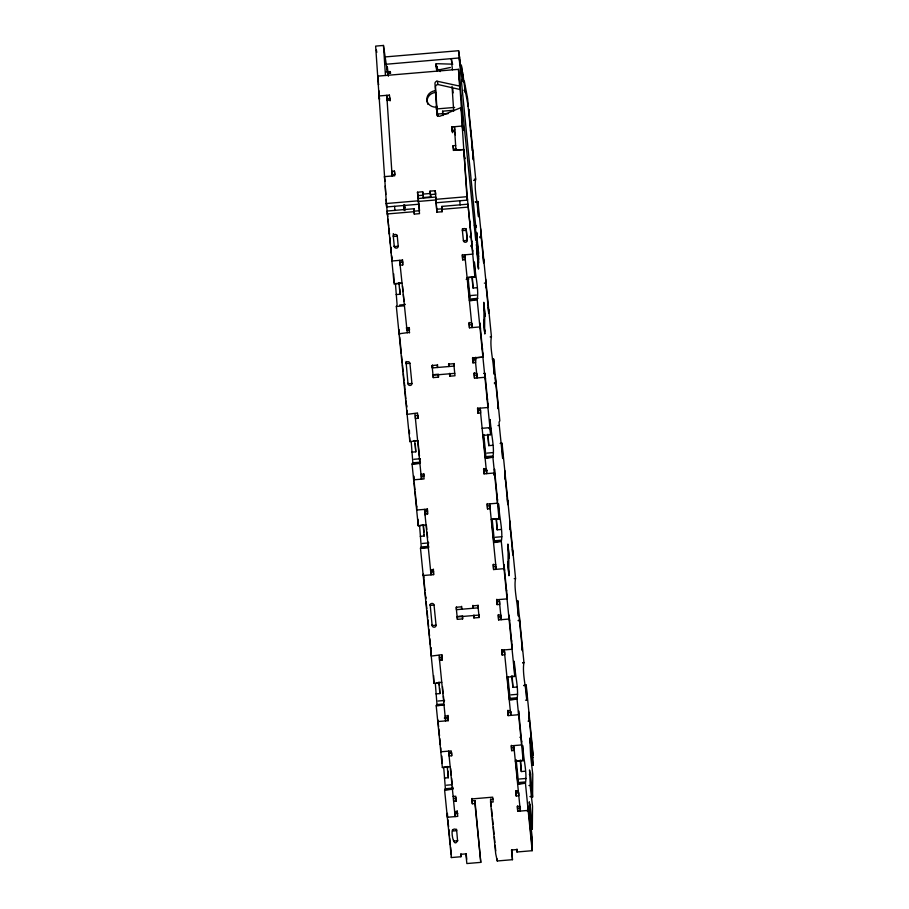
<?xml version="1.0" encoding="UTF-8"?>
<svg xmlns="http://www.w3.org/2000/svg" width="909" height="909" viewBox="0 0 909 909"><rect width="100%" height="100%" fill="white"/><g stroke="black" fill="none" stroke-linecap="round" stroke-linejoin="round"><path stroke-width="1.36" d="M401.926 283.131L394.108 284.062L387.132 211.024L414.072 208.74L414.299 214.104L419.515 213.66L418.31 198.503L435.695 197.037L436.888 212.183L442.104 211.74L441.888 206.388L467.965 204.173L474.93 277.177L467.112 277.575M389.416 233.908L389.427 232.92M390.904 248.805L390.915 247.827M391.836 257.088L391.813 261.019L402.233 260.133L402.721 264.962L400.108 265.189L400.13 262.247L402.744 262.019L402.505 259.61M393.324 233.579L393.302 236.51L397.222 236.181M397.21 235.34L398.222 246.248L394.313 246.578L394.301 245.737M402.721 264.962L402.744 262.019M402.108 361.043L402.119 360.066M404.607 386.03L404.607 385.041M406.016 361.452L408.005 383.803A1.966 1.818 0.4 0 0 410.141 385.45A1.966 1.818 0.4 0 0 411.925 383.473L409.914 363.327A1.966 1.818 0.4 0 0 407.777 361.68A1.966 1.818 0.4 0 0 405.993 363.657L409.914 363.327M406.414 327.547L406.414 328.274L409.016 327.57M406.653 406.573L406.664 405.596M407.141 410.425L407.118 414.356L417.549 412.981M408.016 383.223L408.005 383.803L411.925 383.473M399.506 335.001L399.096 329.853L399.074 333.773L409.504 332.399M414.299 214.104L414.072 208.74M416.208 502.268L416.208 501.279M416.697 506.12L416.663 510.04L427.094 509.165L427.582 513.994L424.969 514.221L424.992 511.278L427.605 511.051L427.355 508.631M418.026 418.31L418.049 415.368L415.436 415.583L415.413 418.526L418.026 418.31L417.538 413.47M423.208 574.931L423.196 575.522L433.627 574.636L433.411 569.273M423.708 577.408L423.719 576.431M425.753 597.952L425.764 596.974M426.241 602.792L426.241 601.803M427.582 513.994L427.605 511.051M428.253 622.938L428.253 621.949M430.139 604.417L432.139 625.551A1.966 1.818 0.4 0 0 434.275 627.199A1.966 1.818 0.4 0 0 436.047 625.222L434.036 605.076A1.966 1.818 0.4 0 0 431.9 603.428A1.966 1.818 0.4 0 0 430.127 605.405L434.036 605.076M431.048 570.932L431.025 574.852L424.492 509.381M430.786 648.322L430.786 647.333L431.264 653.151M434.593 374.553L438.502 374.213L438.479 377.167L433.263 377.599L433.286 374.656M431.275 652.173L431.241 656.093L441.672 654.719M432.15 624.563L432.139 625.551L436.047 625.222M433.627 574.636L433.15 569.307M436.888 212.183L435.968 199.753M437.638 116L437.115 108.614M437.536 364.543L437.513 367.497L437.274 365.077L432.059 365.52L433.263 377.599M442.104 211.74L441.888 206.388M453.602 110.25L442.626 111.182L442.603 114.125L448.092 113.659M442.853 115.568L442.626 111.182M438.286 723.462L438.286 722.473M442.183 657.105L439.57 657.321L439.547 660.275L442.16 660.048L441.933 654.685M440.331 744.005L440.342 743.028M440.82 747.857L440.797 751.788L451.228 750.902L451.705 755.743L449.103 755.958L449.126 753.016L451.728 752.8L451.705 755.743M445.626 716.985L445.603 720.905L439.07 655.434M448.83 363.589L448.807 366.532L448.569 364.123L453.784 363.68L454.989 375.769L449.773 376.201L449.535 373.792M449.773 376.201L449.796 373.258M437.774 721.564L448.205 720.689L447.989 715.326M448.273 823.577L448.285 822.6M450.25 843.325L450.25 842.348M454.046 363.475L454.023 366.088L432.298 367.929L432.32 365.316L432.616 367.94M460.931 853.79L460.908 856.744L451.353 857.551L451.353 856.96M452.659 829.553C450.728 831.883 453.875 849.347 457.602 840.336M453.682 841.404L453.659 840.37M454.67 811.021L454.67 811.76L457.272 811.544L457.761 816.373L447.33 817.259L447.364 813.328L447.626 817.089M456.443 607.064L456.432 609.678L478.157 607.837L478.179 605.224M458.715 616.291L462.636 615.961L462.613 618.904L457.397 619.347L457.42 616.404M456.227 801.068L456.25 798.125L453.648 798.341L453.625 801.284L456.227 801.068L455.75 796.227L453.137 796.454M456.568 829.224L457.591 841.064M457.079 813.589L457.102 810.748M462.42 228.659L462.397 230.625L466.306 230.295L466.306 228.75M462.715 256.94L465.317 256.724L465.294 259.667L462.692 259.883L462.465 254.531M461.67 606.292L461.647 609.235L461.397 606.814L456.182 607.257L457.397 619.347M463.397 240.624A1.966 1.818 0.4 0 0 465.533 242.271A1.966 1.818 0.4 0 0 467.306 240.294L467.317 239.635M468.68 111.921L468.703 108.978L475.702 179.039L474.396 179.141M469.76 222.182L469.771 221.205M470.476 129.93L470.953 135.748L470.964 134.748M482.929 354.203L479.929 322.968L479.895 326.933L469.464 327.808L469.249 322.445M470.248 227.034L470.248 226.034M471.964 144.826L472.441 150.655L472.453 149.667M471.737 241.93L471.737 240.942M472.896 154.098L473.362 159.916L473.396 155.996M472.101 323.638L472.078 327.558L464.817 254.804M472.635 254.168L472.669 250.214M472.987 359.919L475.6 359.703L475.577 362.646L472.964 362.861L472.748 357.498M474.293 225.216L475.6 225.102L475.737 240.271L458.466 69.334L377.633 76.14L378.371 80.696M483.645 373.44L484.952 373.338L484.917 377.292L474.498 378.178L474.271 372.815M385.268 64.323L459.125 57.96L475.839 227.523L475.6 225.102M472.964 605.337L472.941 608.28L472.703 605.86L477.918 605.417L479.123 617.506L473.907 617.95L473.669 615.529M476.543 243.021L476.577 238.113L478.577 259.281M476.589 237.135L476.623 232.227L477.1 238.044M472.339 800.818L474.941 800.602L474.918 803.545L472.316 803.761L472.101 798.409M473.907 617.95L473.93 615.007M475.782 359.93L475.805 357.192M476.986 252.77L476.975 253.747L476.532 244.01L477.009 249.827M477.02 247.862L477.032 246.873M477.055 243.93L477.066 242.953M477.066 241.976L477.077 240.987M478.032 263.246L478.509 269.064L478.066 259.315L478.054 260.292M478.066 258.338L478.077 257.349M478.1 254.406L478.111 253.429M478.111 252.441L478.123 251.463M478.145 248.521L478.157 247.543L478.6 257.281L476.6 236.181M478.588 258.258L478.554 263.167L476.543 242.078M478.02 410.289L480.622 410.061L480.6 413.004L477.998 413.231L477.77 407.868M480.656 228.75L481.111 237.51L479.804 237.624M480.406 328.785L480.406 327.808M481.111 237.51L481.122 236.533L479.816 236.647M479.123 617.506L479.145 614.564M482.452 349.34L482.463 348.352M483.168 257.077L483.645 262.894L483.679 258.974M482.122 428.298L489.951 427.628M482.94 353.192L482.906 357.146L472.487 358.032L472.964 362.861M460.908 856.744L460.67 854.324L465.885 853.881L466.851 863.55L480.793 862.368L474.941 800.602M497.507 500.257L494.507 469.055L494.473 472.975L484.043 473.862L483.827 468.499M486.145 286.892L486.133 287.88L485.69 279.12M485.429 379.155L485.44 378.167M487.474 399.699L487.485 398.721M488.201 307.447L488.667 313.253L488.701 309.333M487.974 403.551L487.94 407.505L477.509 408.391L477.998 413.231M487.565 505.972L490.178 505.756L490.156 508.699L487.542 508.915L487.326 503.552M511.812 849.835L512.471 859.687L497.268 860.971L495.712 853.79L490.565 802.215L490.587 799.272L493.189 799.056M507.063 595.94L504.052 564.75L504.029 568.67L493.598 569.557L493.382 564.194M495.235 374.838L495.689 383.598L494.382 383.712M495.689 383.598L495.7 382.609L494.394 382.723M496.223 566.716L496.2 569.329L489.667 503.859M497.03 495.416L497.041 494.439M497.746 403.164L498.223 408.982L498.257 405.05M497.518 499.268L497.484 503.2L487.065 504.086L487.542 508.915M499.711 602.428L499.7 604.383L497.098 604.61L496.871 599.247M512.085 646.31L509.085 615.109L509.051 619.029L498.621 619.915L498.405 614.552M497.268 860.971L497.28 859.005M501.257 615.768L501.234 619.699L499.223 599.554M502.143 652.026L504.756 651.81L504.734 654.753L502.12 654.969L501.904 649.605M504.79 470.521L505.245 479.282L505.245 478.304M504.529 570.557L504.54 569.579M506.586 591.111L506.586 590.123M507.302 498.848L507.779 504.665L507.801 500.745M507.074 594.963L507.04 598.883L496.609 599.77L497.098 604.61M521.641 741.994L518.63 710.793L518.607 714.724L508.176 715.61L507.961 710.247M509.813 520.891L510.267 529.652L510.279 528.663M509.551 620.927L509.563 619.938M511.608 641.47L511.619 640.493M512.324 549.218L512.801 555.035L512.835 551.104M512.097 645.322L512.062 649.253L501.643 650.14L502.12 654.969M511.699 747.709L514.301 747.493L514.278 750.436L511.676 750.664L511.449 745.3M516.221 793.046L518.823 792.818L518.8 795.761L516.198 795.989L515.982 790.625M528.129 807.681L530.083 807.51L529.288 801.818L530.152 819.77L532.276 838.064L532.174 850.699L516.971 851.994L516.994 849.051M532.197 847.756L528.186 806.488L528.152 810.408L517.721 811.294L517.505 805.931M519.823 624.358L519.823 625.335L519.369 616.575M519.107 716.61L519.119 715.633M520.357 807.147L520.334 811.078L513.801 745.607M521.164 736.176L521.164 737.165L519.857 737.267M521.88 644.901L522.357 650.719L522.38 646.799M521.652 741.017L521.618 744.937L511.188 745.823L511.676 750.664M528.913 712.27L529.368 721.03L528.061 721.144M528.663 812.305L528.663 811.317L527.368 811.43M529.368 721.03L529.379 720.042M530.083 807.51L530.129 804.374L532.344 828.951L531.038 829.065M532.344 828.951L532.526 806.181L530.402 787.887L529.538 769.934L530.333 775.638L530.379 772.502L530.561 773.695L532.594 797.079L531.288 797.182M532.594 797.079L532.765 774.309L530.651 756.004L529.788 738.051L530.583 743.755L530.617 740.619L530.811 741.824L532.844 765.196L531.538 765.31M532.844 765.196C533.799 766.412 532.458 760.913 532.935 752.561L526.197 684.988L524.243 685.159M417.651 440.581L409.834 441.626L396.347 306.503L397.085 304.697L395.495 284.403M426.06 524.868L418.242 525.8L412.072 464.067L412.811 462.272L411.22 441.979M441.774 682.329L433.968 683.375L420.481 548.241L421.219 546.445L419.617 526.141M450.182 766.605L442.365 767.537L436.206 705.816L436.945 704.009L435.343 683.716M451.353 857.551L444.603 789.989L445.342 788.183L443.751 767.889M484.133 434.957L482.838 435.445L490.655 434.707L477.168 299.618C478.907 291.369 475.805 277.052 475.282 270.78L474.35 261.951L474.93 277.177M490.11 336.932L491.428 336.637L477.941 201.48L475.327 201.696M491.235 519.448L499.064 518.948L492.905 457.227C494.644 449.001 491.519 434.638 491.008 428.389L489.053 428.548M508.267 676.694L506.972 677.194L514.789 676.444L501.302 541.4C503.052 533.163 499.916 518.812 499.405 512.551L498.45 503.677L499.064 518.948M514.233 578.669L515.551 578.385L502.063 443.251L500.109 443.41M515.369 761.185L523.186 760.697L517.028 698.964C518.778 690.738 515.642 676.387 515.142 670.126L514.187 661.252L514.789 676.444M522.641 662.843L523.959 662.547L517.789 600.826L516.494 600.929M532.174 850.699L525.436 783.138C527.175 774.911 524.05 760.549 523.539 754.3L522.584 745.414L523.186 760.697M449.557 751.788L449.807 753.231M526.197 685.068L526.8 700.271L525.845 691.397C525.334 685.227 522.255 670.853 523.948 662.729M468.101 277.859L469.873 295.618C471.146 301.379 465.022 301.686 477.168 299.618M428.684 546.854L428.298 547.513L420.481 548.241M475.691 179.153C473.987 187.311 477.077 201.753 477.589 207.877L478.543 216.751L477.941 201.559M420.469 462.408L419.901 463.408L412.072 464.067M491.417 336.819C489.712 344.829 492.803 359.339 493.314 365.486L494.269 374.36L493.667 359.078L492.36 359.191M453.182 788.058L452.432 789.251L444.603 789.989M515.539 578.556C513.846 586.566 516.937 601.088 517.448 607.223L518.403 616.109L517.789 600.826M404.914 304.038L404.175 305.776L396.347 306.503M483.804 435.195L485.599 453.216C486.667 459.011 481.338 459.17 492.905 457.227M492.201 519.369L493.996 537.389C495.121 543.173 489.621 543.287 501.302 541.4M507.926 676.944L509.733 694.965C510.79 700.748 505.461 700.907 517.028 698.964M516.187 759.719L518.13 779.127C518.994 784.876 514.562 785.012 525.436 783.138M435.968 66.357A9.17 3.147 -4.1 0 0 436.82 66.3L437.32 68.959A2.625 0.898 -4.1 0 0 440.092 69.629L450.387 67.482M436.934 81.174L458.818 85.923A2.636 2.363 -9.2 0 0 459.568 85.957L460.124 89.377A2.636 2.363 -9.2 0 1 459.363 89.343L437.945 84.514A2.625 2.352 -9.2 0 0 435.513 86.65L437.434 116.204M387.189 66.766L387.711 74.129L383.462 45.45L375.644 46.109L386.643 206.957L418.606 204.252L417.481 192.208L422.696 191.765L423.151 194.617M384.746 56.96L458.602 50.711L460.318 64.357A2.636 0.909 -4.1 0 1 459.556 64.391M386.234 71.868L390.143 71.538L390.484 73.311L387.87 73.527L387.439 67.402M461.704 80.299L463.011 80.185L463.34 81.958L461.34 65.243A2.647 0.909 -4.1 0 0 460.602 65.346M389.472 95.684L389.382 95.115L378.951 95.968L379.507 99.422L378.928 90.752M463.874 90.275L465.181 90.161L465.351 92.616L462.647 72.152M387.325 98.763L389.938 98.536L390.097 100.888M389.791 100.388L387.086 100.035L387.177 100.604M454.659 107.421L437.059 108.91L436.445 105.649M437.661 114.045L442.865 113.602M455.273 134.839L454.716 131.419L452.114 131.635L451.796 126.942L462.226 126.033L462.965 130.589L462.465 124.76M451.796 126.942L452.352 130.362L454.954 130.146L454.409 126.692L455.966 150.167L463.783 149.496L464.84 158.757L464.647 157.609M422.696 191.765L423.401 197.537L430.696 196.912L429.991 191.151L435.206 190.708L436.331 202.752L467.465 200.116L463.783 149.53L453.352 150.417L453.046 145.724L455.648 145.497M456.204 148.917L453.602 149.144L453.046 145.724M394.426 171.097L391.813 171.312L392.37 174.733L394.983 174.517L394.426 171.097L394.733 175.789L384.302 176.641L385.041 181.198M473.646 180.414L474.941 180.3M422.844 194.117L430.15 193.492M429.991 191.151L430.548 194.571L435.763 194.128L435.206 190.708M386.086 203.536L418.049 200.832M435.775 199.332L466.919 196.696L467.465 200.116M418.288 201.446L435.672 199.98M403.63 207.797L404.937 207.695L404.653 204.9M403.641 208.184L404.937 207.695M475.339 202.082L477.941 201.855M414.322 211.161L419.538 210.718L418.856 203.934M436.911 209.24L442.126 208.797M387.109 213.967L414.049 211.683M441.865 209.331L467.942 207.116M474.555 225.671L475.85 225.557M469.953 236.226L471.26 236.113L471.248 237.101L469.942 237.215M467.317 240.362L463.408 240.703L462.386 230.545A1.966 1.818 0.4 0 1 464.158 228.568A1.966 1.818 0.4 0 1 466.294 230.216L467.317 240.362L466.294 230.216M470.873 245.487L472.18 245.373L472.169 246.362L470.873 246.464M472.635 254.134L462.204 255.054L462.692 259.883M395.404 283.563L400.619 283.119M468.408 277.347L474.93 276.802M466.147 279.313L468.919 279.074M484.349 283.154L485.656 283.04M396.142 294.584L400.051 294.243L399.801 288.994M471.93 276.756L473.055 288.028L476.964 287.698M469.873 295.618L476.384 295.061M399.71 305.015L404.925 304.572M471.407 298.902L477.929 298.357M469.362 300.106L475.884 299.55M471.589 322.752L468.987 322.979L469.464 327.808M406.914 330.172L409.527 329.944L409.277 327.524M469.487 324.865L472.101 324.649M482.906 357.112L475.089 357.782L477.1 377.917L477.134 373.997L477.373 376.417M433.025 375.19L454.75 373.349M476.623 373.122L474.009 373.338L474.498 378.178M474.521 375.235L477.123 375.008M498.007 425.582L499.302 425.48L502.677 458.534L502.063 443.331M413.743 440.922L416.345 440.695M488.042 434.627L489.349 434.513M411.868 452.148L415.788 451.818L415.299 443.615M487.656 434.354L488.781 445.637L492.701 445.308M413.902 459.295L420.412 458.738M486.906 453.114L493.417 452.557M412.834 462.806L419.344 462.249M485.838 456.625L492.348 456.068M413.39 463.783L419.913 463.226M486.395 457.602L492.917 457.045M420.992 474.328L423.594 474.112L424.083 478.941L413.652 479.827L413.675 475.907L414.084 481.009M486.167 468.805L483.565 469.033L484.043 473.862M421.492 476.225L424.105 475.998L423.855 473.578M484.065 470.919L486.679 470.703M493.678 473.998L494.985 473.884L494.973 474.873L493.678 474.987M418.242 525.8L423.446 524.982M492.542 519.119L497.746 518.687M420.276 536.321L424.185 535.992L424.151 534.412M496.064 518.528L497.189 529.811L501.098 529.47M422.299 543.468L428.821 542.912M495.303 537.276L501.825 536.73M421.231 546.968L427.753 546.423M494.235 540.787L500.757 540.241M421.799 547.957L428.309 547.4M494.791 541.764L501.313 541.219M430.536 570.023L433.15 569.795M495.723 564.5L493.11 564.716L493.598 569.557M431.048 571.909L433.65 571.693M493.621 566.614L496.223 566.387M497.121 601.667L499.723 601.44M457.147 616.927L478.884 615.086M500.745 614.859L498.143 615.086L498.621 619.915M498.643 616.972L501.257 616.756M518.028 620.62L519.334 620.506M522.652 662.661L523.959 662.547M436.57 682.773L440.479 682.443M510.869 676.478L513.483 676.251M523.595 685.591L524.902 685.488M436.002 693.897L439.911 693.567L439.661 688.306M511.79 676.103L512.915 687.374L516.823 687.045M438.024 701.032L444.546 700.487M511.028 694.851L517.551 694.306M436.956 704.543L443.478 703.998M509.96 698.362L516.482 697.805M437.524 705.52L444.035 704.975L436.206 705.816M510.528 699.339L517.039 698.794M525.516 700.191L526.822 700.078M445.115 716.076L447.728 715.849L448.205 720.689M510.301 710.554L507.688 710.77L508.176 715.61M444.319 718.076L448.228 717.746M508.199 712.667L510.801 712.44M531.595 757.686L532.901 757.572M447.569 766.719L442.365 767.537M515.358 760.981L521.88 760.424M444.399 778.059L448.319 777.729L447.955 771.025M520.187 760.265L521.312 771.548L525.232 771.218M529.299 774.229L530.606 774.127M446.433 785.206L451.648 784.762M519.437 779.024L525.947 778.468M445.365 788.717L451.875 788.16M518.357 782.535L524.879 781.979M445.921 789.694L452.443 789.137M518.925 783.513L525.447 782.956M528.947 785.558L530.254 785.444M518.323 790.932L515.71 791.148L516.198 795.989M529.913 796.568L531.22 796.454M490.565 802.215L493.167 801.999L492.689 797.159L471.828 798.931L472.316 803.761M519.846 806.238L517.244 806.465L517.721 811.294M529.049 806.113L530.356 806.01M455.17 813.657L457.784 813.43M517.744 808.351L520.357 808.135M453.648 841.098L457.568 840.768M530.901 837.53L532.208 837.416M417.481 192.208L418.026 195.628L423.242 195.185M452.807 64.164L437.649 63.721A2.625 0.898 -4.1 0 0 435.672 64.778L436.877 71.186M464.317 81.06L467.68 98.911L468.203 106.273L464.84 88.423M460.318 64.357L458.602 50.711M461.34 65.243L463.17 79.537M459.125 57.96L463.011 80.185M452.228 63.562L451.307 58.619L452.421 69.788M435.911 63.755L437.081 69.97L436.82 66.3M387.87 73.527L388.382 76.231M376.383 50.086L376.815 52.358M436.934 81.174A2.636 2.363 -9.2 0 0 434.957 83.23L436.968 114.17A2.625 2.352 -9.2 0 0 439.729 116.295L460.272 107.91A2.647 2.375 -9.2 0 1 461.011 107.751L461.567 111.171M437.502 81.776L437.945 84.514M389.654 96.831L389.938 98.536M387.507 99.865L386.768 95.309L392.12 175.971M378.496 84.253L378.587 84.821M379.189 94.695L379.371 95.831M457.261 811.373L457.352 812.191M425.685 511.483L425.457 509.858L425.582 513.721M493.667 359.078L499.825 420.81L499.075 422.083L499.302 425.48M468.01 105.217L473.373 158.973M480.634 231.727L483.656 261.951M485.667 282.085L488.678 312.31M495.212 377.78L498.234 407.993M504.768 473.475L507.779 503.688M509.79 523.834L512.812 554.047M519.346 619.518L522.357 649.742M528.89 715.213L532.913 755.504M476.623 233.238L478.623 253.384M483.997 306.674L483.77 302.288L484.963 316.343L484.724 313.923M508.131 548.411L507.904 544.025L509.097 558.081L508.847 555.66M476.521 245.021L478.532 265.167M476.498 247.964L478.509 268.11M483.872 322.377L483.633 319.957L484.827 334.001L484.599 329.626M508.006 564.114L507.767 561.694L508.96 575.749L508.733 571.363M491.008 428.389L490.053 419.503L490.655 434.707M467.294 197.469L472.657 251.225M484.952 373.338L487.963 404.562M452.716 88.707L453.137 92.9M459.738 200.878L460.159 205.002M486.804 470.93L486.679 469.714L486.656 473.646L480.122 408.141M510.938 712.667L510.813 711.463L510.778 715.383L504.245 649.912M467.419 277.756L469.658 300.186M483.133 435.172L485.361 457.488M491.564 519.698L493.792 542.025M507.256 676.91L509.483 699.237M515.698 761.458L517.925 783.797M516.971 851.994L516.721 849.574L511.506 850.017L512.471 859.687M436.82 108.853L437.502 115.625M490.587 799.272L491.28 806.249M491.564 809.033L492.258 815.998M492.53 818.793L493.087 824.361M493.371 827.156L494.064 834.121M494.348 836.905L494.905 842.484M495.178 845.268L495.735 850.847M438.24 374.747L438.479 377.167M462.363 616.484L462.613 618.904M432.445 365.213L432.695 367.634M474.918 803.545L480.793 862.368M404.357 205.036L404.914 210.649M403.676 204.945L404.221 210.411M466.181 853.699L466.737 859.221M409.016 328.058L409.504 332.887M441.672 655.219L442.16 660.048M407.289 332.808L399.63 260.349M421.742 477.657L421.503 475.237L421.469 479.168L414.936 413.697M455.42 815.089L455.182 812.669L455.148 816.6L448.614 751.129M394.563 206.388L394.972 210.513M402.517 286.074L403.073 291.687M403.357 294.493L404.05 301.504M417.947 440.695L419.481 456.045M419.753 458.829L420.174 463.011M424.992 511.278L425.412 515.46M426.389 525.22L426.798 529.413M427.082 532.197L427.639 537.776M428.059 541.969L428.616 547.548M439.57 657.321L439.854 660.116M442.49 686.625L443.194 693.601M443.467 696.385L444.024 701.964M450.659 768.378L451.353 775.354M451.625 778.149L452.182 783.728M452.466 786.524L452.75 789.319M398.926 282.972L400.051 294.243M414.652 440.535L415.788 451.818M423.06 524.709L424.185 535.992M438.786 682.284L439.911 693.567M447.183 766.446L448.319 777.729M394.313 246.578L393.302 236.397A1.966 1.818 0.4 0 1 395.074 234.42A1.966 1.818 0.4 0 1 397.21 236.067M386.461 204.298L387.7 216.683M387.95 219.16L388.654 226.239M388.938 228.079L389.484 234.545M389.756 237.317L390.45 244.237M390.722 246.998L391.347 253.236M391.552 255.304L391.836 258.076M399.71 337.034L401.358 353.476M401.585 355.839L402.278 362.782M402.517 365.077L403.187 371.792M403.391 373.894L404.085 380.848M404.369 382.632L405.016 390.143M405.198 391.961L405.891 398.903M406.096 400.971L406.721 407.243M414.288 483.088L414.97 489.94M415.186 491.996L416.686 507.097M423.367 573.965L425.026 590.634M425.207 592.475L425.855 598.974M426.139 601.747L426.832 608.7M427.048 610.848L427.719 617.563M427.934 619.813L428.628 626.755M428.866 629.142L429.548 635.993M429.832 638.732L430.434 644.822M437.933 719.996L438.627 726.87M438.831 728.938L439.513 735.79M439.786 738.528L440.411 744.721M447.898 819.804L448.603 826.815M448.864 829.428L449.546 836.291M449.705 837.928L450.398 844.881M450.614 847.052L451.375 854.608M472.316 276.915L473.055 288.028M520.573 760.367L521.312 771.548M512.165 676.194L512.915 687.374M496.439 518.619L497.189 529.811M447.569 766.548L447.705 768.014M439.161 682.375L439.433 685.352M423.435 524.8L424.026 532.095M399.312 283.063L399.449 284.528M488.178 435.922L488.781 445.637M440.092 69.629L440.229 71.595M390.393 72.084L390.484 73.311M459.011 72.675L462.783 129.476M458.466 69.334L459.568 85.957M461.011 107.751L466.919 196.696M452.057 86.366L453.693 111.091M452.352 130.362L452.512 132.714M436.081 199.06L436.331 202.752M430.548 194.571L430.696 196.912M423.287 195.776L423.401 197.537M418.026 195.628L418.197 198.094M389.382 95.115L389.7 99.808M383.462 45.45L385.45 75.481M378.189 79.594L378.519 84.548M385.246 185.97L385.814 194.526M386.143 199.412L386.643 206.957M441.899 756.129L442.206 763.48M433.65 675.637L433.968 683.375M417.97 519.289L418.231 525.413M409.368 430.218L409.516 433.9M409.675 437.57L409.834 441.626M393.688 273.87L394.052 282.449M398.21 246.146A1.966 1.818 0.4 0 1 396.438 248.123A1.966 1.818 0.4 0 1 394.301 246.475M435.411 90.707A9.17 8.226 -9.2 0 0 426.832 99.683A9.17 8.226 -9.2 0 0 436.502 107.126L436.774 108.841A9.17 8.226 -9.2 0 1 435.956 108.875M427.946 104.365A9.17 8.226 -9.2 0 1 427.605 103.626M427.355 102.876A9.17 8.226 -9.2 0 1 435.684 92.411M461.306 72.675A2.647 0.909 -4.1 0 1 461.863 72.606M459.795 57.006A2.636 0.909 -4.1 0 1 459.42 57.028M484.031 304.708L483.883 324.331L484.599 331.58L484.758 311.957L484.031 304.708M508.165 546.445L508.006 566.08L508.733 573.329L508.881 553.695L508.165 546.445M456.557 830.701L452.648 831.031A1.966 1.818 0.5 0 1 454.42 829.053A1.966 1.818 0.5 0 1 456.557 830.701"/></g></svg>
